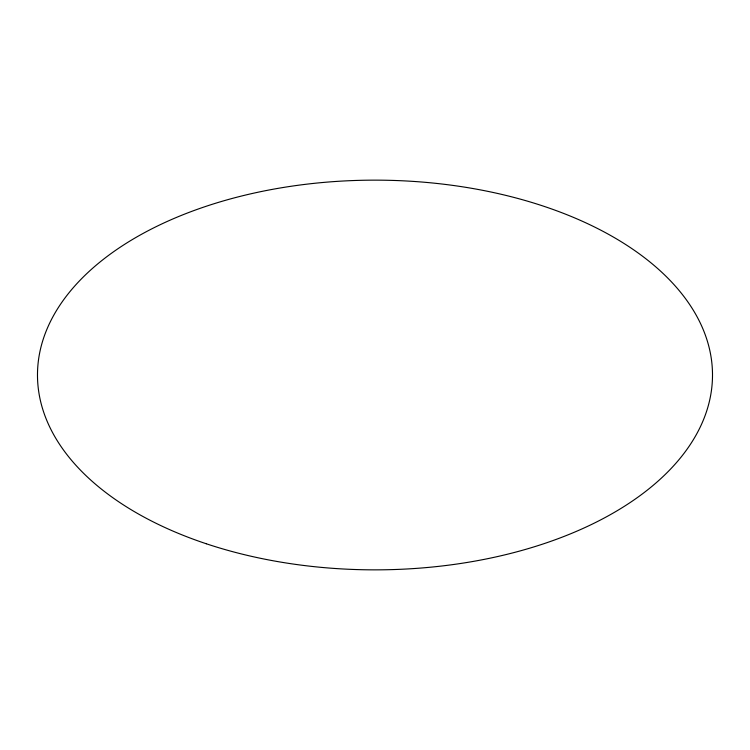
<?xml version="1.0" encoding="UTF-8"?>
<svg xmlns="http://www.w3.org/2000/svg" width="750" height="750" viewBox="0 0 750 750"><rect width="100%" height="100%" fill="white"/><g stroke="black" fill="none" stroke-linecap="round" stroke-linejoin="round"><path stroke-width="1.12" d="M206.25 543.75A337.5 194.85 0 0 0 712.5 375A337.5 194.85 0 0 0 206.25 206.25A337.5 194.85 0 0 0 206.25 543.75"/></g></svg>
